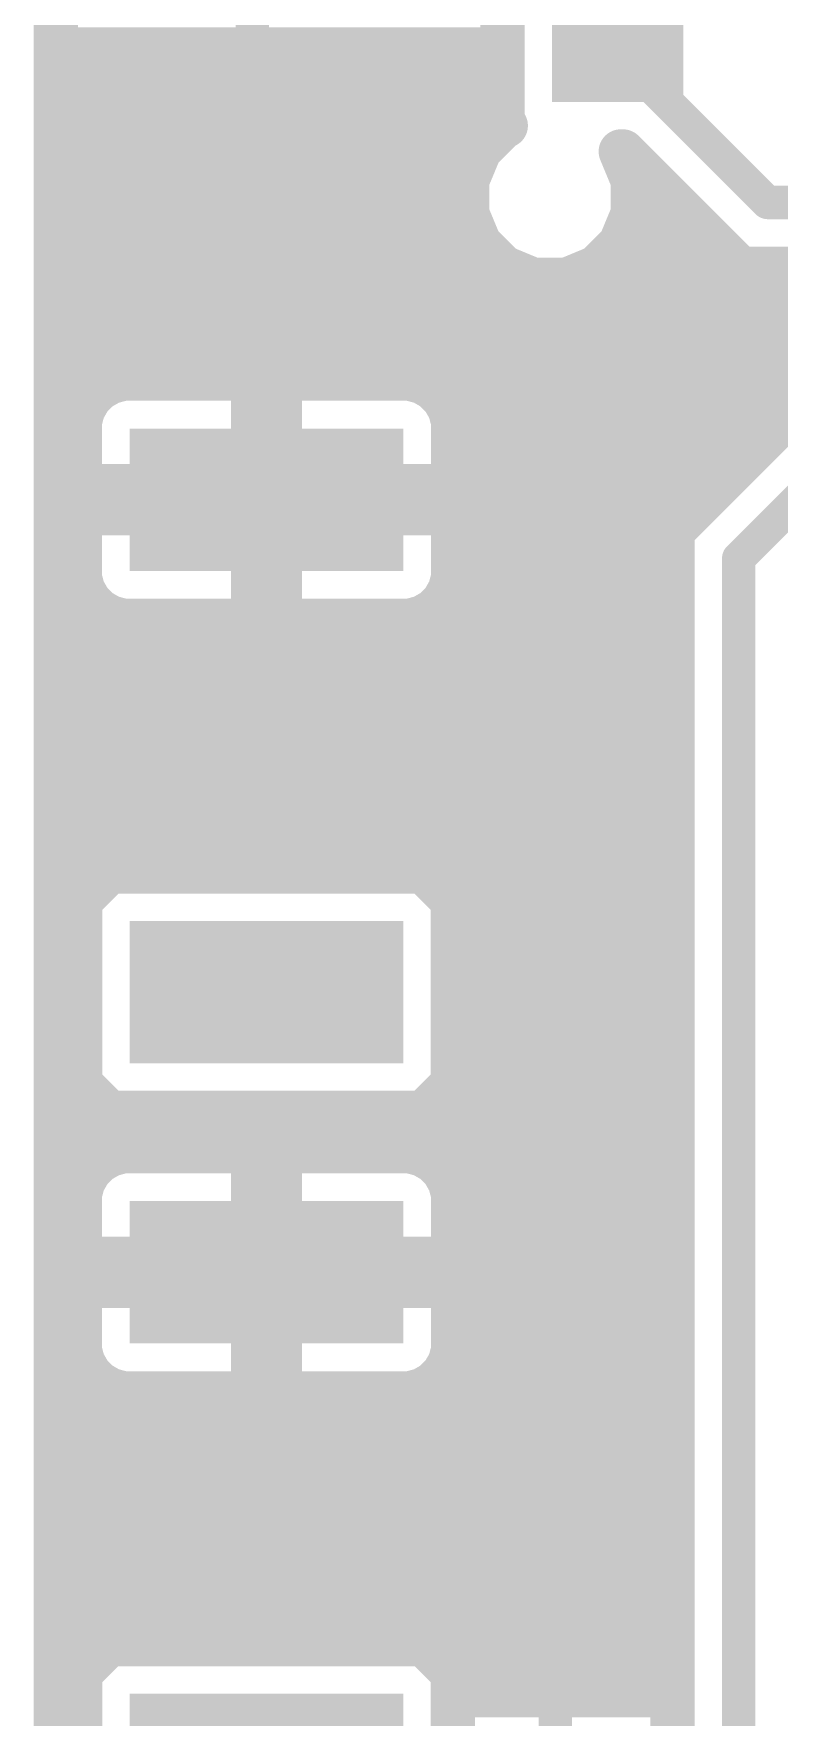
# Model space of a CAD drawing. Extents: x -40.6 to 40.6, y -25.6 to 25.6.
# Drawn here: x -40.56 to -33.74, y -1.83 to 13.56 of the extents above; entities that cross this region are included whole.
import ezdxf

# ---------------------------------------------------------------- set-up
doc = ezdxf.new("R2010")
doc.units = 0
doc.layers.add('1', color=22, linetype='CONTINUOUS')

# ---------------------------------------------------------------- blocks, each defined once
blk = doc.blocks.new('RECT')
blk.add_solid([(-0.5, -0.5), (0.5, -0.5), (-0.5, 0.5), (0.5, 0.5)])

msp = doc.modelspace()

# ---------------------------------------------------------------- linework, layer by layer
at = {"layer": '1'}
for points, const_width in [([(-40.3519, -23.5458), (-40.3519, 23.6685)], 0.4064), ([(-36.271, 14.0209), (-36.271, 12.7455)], 0.4064), ([(-38.5572, 13.8), (-38.5572, 9.4276)], 0.3048), ([(-40.3519, 13.4112), (-36.271, 13.4112)], 0.4064), ([(-33.8488, 12.0142), (-35.2178, 13.3832)], 0.3048), ([(-40.3519, 13.0048), (-36.271, 13.0048)], 0.4064), ([(-36.271, 12.7455), (-36.2418, 12.7163)], 0.4064), ([(-40.3519, 12.5984), (-36.3742, 12.5984)], 0.4064), ([(-36.2665, 12.7061), (-36.4797, 12.4929)], 0.4064), ([(-36.2418, 12.7163), (-36.2665, 12.7061)], 0.4064), ([(-36.4797, 12.4929), (-36.5951, 12.2143)], 0.4064), ([(-35.0791, 12.2143), (-35.1892, 12.48)], 0.4064), ([(-35.1892, 12.48), (-35.171, 12.48)], 0.4064), ([(-35.171, 12.48), (-34.0996, 11.4086)], 0.4064), ([(-40.3519, 12.192), (-36.5951, 12.192)], 0.4064), ([(-36.5951, 12.2143), (-36.5951, 11.9127)], 0.4064), ([(-35.0791, 11.9127), (-35.0791, 12.2143)], 0.4064), ([(-35.0791, 12.192), (-34.883, 12.192)], 0.4064), ([(-31.9786, 12.0142), (-33.8488, 12.0142)], 0.3048), ([(-36.5951, 11.9127), (-36.4797, 11.6341)], 0.4064), ([(-35.1945, 11.6341), (-35.0791, 11.9127)], 0.4064), ([(-40.3519, 11.7856), (-36.5424, 11.7856)], 0.4064), ([(-35.1318, 11.7856), (-34.4766, 11.7856)], 0.4064), ([(-36.4797, 11.6341), (-36.2665, 11.4209)], 0.4064), ([(-35.4077, 11.4209), (-35.1945, 11.6341)], 0.4064), ([(-40.3519, 11.3792), (-36.1658, 11.3792)], 0.4064), ([(-36.2665, 11.4209), (-35.9879, 11.3055)], 0.4064), ([(-35.6863, 11.3055), (-35.4077, 11.4209)], 0.4064), ([(-35.5084, 11.3792), (-32.3524, 11.3792)], 0.4064), ([(-32.323, 11.4086), (-34.7178, 9.0138)], 0.4064), ([(-34.0996, 11.4086), (-32.323, 11.4086)], 0.4064), ([(-35.9879, 11.3055), (-35.6863, 11.3055)], 0.4064), ([(-34.1122, 8.763), (-31.6992, 11.176)], 0.3048), ([(-40.3519, 10.9728), (-32.7588, 10.9728)], 0.4064), ([(-40.3519, 10.5664), (-33.1652, 10.5664)], 0.4064), ([(-39.9585, 10.314), (-40.0436, 10.2289)], 0.4064), ([(-39.8543, 10.3742), (-39.9585, 10.314)], 0.4064), ([(-39.738, 10.4054), (-39.8543, 10.3742)], 0.4064), ([(-38.5496, 10.4054), (-39.738, 10.4054)], 0.4064), ([(-38.5496, 9.42), (-38.5496, 10.4054)], 0.4064), ([(-38.306, 10.4054), (-38.306, 9.42)], 0.4064), ([(-37.1176, 10.4054), (-38.306, 10.4054)], 0.4064), ([(-37.0013, 10.3742), (-37.1176, 10.4054)], 0.4064), ([(-36.8971, 10.314), (-37.0013, 10.3742)], 0.4064), ([(-36.8119, 10.2289), (-36.8971, 10.314)], 0.4064), ([(-40.3519, 10.16), (-40.0834, 10.16)], 0.4064), ([(-40.1038, 10.1247), (-40.135, 10.0084)], 0.4064), ([(-40.0436, 10.2289), (-40.1038, 10.1247)], 0.4064), ([(-38.5496, 10.16), (-38.306, 10.16)], 0.4064), ([(-36.7518, 10.1247), (-36.8119, 10.2289)], 0.4064), ([(-36.7722, 10.16), (-33.5716, 10.16)], 0.4064), ([(-36.7206, 10.0084), (-36.7518, 10.1247)], 0.4064), ([(-40.135, 10.0084), (-40.135, 9.42)], 0.4064), ([(-36.7206, 9.42), (-36.7206, 10.0084)], 0.4064), ([(-40.3519, 9.7536), (-40.135, 9.7536)], 0.4064), ([(-38.5496, 9.7536), (-38.306, 9.7536)], 0.4064), ([(-36.7206, 9.7536), (-33.978, 9.7536)], 0.4064), ([(-40.3519, 9.3472), (-38.5496, 9.3472)], 0.4064), ([(-40.135, 9.42), (-38.5496, 9.42)], 0.4064), ([(-38.306, 9.42), (-38.5496, 9.42)], 0.4064), ([(-38.5496, 9.42), (-38.5496, 9.1764)], 0.4064), ([(-38.5572, 9.4276), (-38.4278, 9.2982)], 0.3048), ([(-38.306, 9.1764), (-38.306, 9.42)], 0.4064), ([(-38.306, 9.42), (-36.7206, 9.42)], 0.4064), ([(-38.306, 9.3472), (-34.3844, 9.3472)], 0.4064), ([(-38.4278, 9.2982), (-36.6794, 9.2982)], 0.3048), ([(-36.6794, 9.2982), (-35.9156, 8.5344)], 0.3048), ([(-38.5496, 9.1764), (-40.135, 9.1764)], 0.4064), ([(-40.135, 9.1764), (-40.135, 8.588)], 0.4064), ([(-38.5496, 8.191), (-38.5496, 9.1764)], 0.4064), ([(-38.5496, 9.1764), (-38.306, 9.1764)], 0.4064), ([(-38.306, 9.1764), (-38.306, 8.191)], 0.4064), ([(-36.7206, 9.1764), (-38.306, 9.1764)], 0.4064), ([(-36.7206, 8.588), (-36.7206, 9.1764)], 0.4064), ([(-40.3519, 8.9408), (-40.135, 8.9408)], 0.4064), ([(-38.5496, 8.9408), (-38.306, 8.9408)], 0.4064), ([(-36.7206, 8.9408), (-34.7178, 8.9408)], 0.4064), ([(-34.7178, 9.0138), (-34.7178, -20.7042)], 0.4064), ([(-40.135, 8.588), (-40.1038, 8.4717)], 0.4064), ([(-36.7518, 8.4717), (-36.7206, 8.588)], 0.4064), ([(-34.1122, -20.955), (-34.1122, 8.763)], 0.3048), ([(-40.3519, 8.5344), (-40.1206, 8.5344)], 0.4064), ([(-40.1038, 8.4717), (-40.0436, 8.3675)], 0.4064), ([(-38.5496, 8.5344), (-38.306, 8.5344)], 0.4064), ([(-36.8119, 8.3675), (-36.7518, 8.4717)], 0.4064), ([(-36.735, 8.5344), (-34.7178, 8.5344)], 0.4064), ([(-35.9156, 8.5344), (-35.9156, 2.9718)], 0.3048), ([(-40.0436, 8.3675), (-39.9585, 8.2823)], 0.4064), ([(-39.9585, 8.2823), (-39.8543, 8.2222)], 0.4064), ([(-37.0013, 8.2222), (-36.8971, 8.2823)], 0.4064), ([(-36.8971, 8.2823), (-36.8119, 8.3675)], 0.4064), ([(-40.3519, 8.128), (-34.7178, 8.128)], 0.4064), ([(-39.8543, 8.2222), (-39.738, 8.191)], 0.4064), ([(-39.738, 8.191), (-38.5496, 8.191)], 0.4064), ([(-38.306, 8.191), (-37.1176, 8.191)], 0.4064), ([(-37.1176, 8.191), (-37.0013, 8.2222)], 0.4064), ([(-40.3519, 7.7216), (-34.7178, 7.7216)], 0.4064), ([(-40.3519, 7.3152), (-34.7178, 7.3152)], 0.4064), ([(-40.3519, 6.9088), (-34.7178, 6.9088)], 0.4064), ([(-40.3519, 6.5024), (-34.7178, 6.5024)], 0.4064), ([(-40.3519, 6.096), (-34.7178, 6.096)], 0.4064), ([(-39.8655, 5.9014), (-40.131, 5.6359)], 0.4064), ([(-36.9901, 5.9014), (-39.8655, 5.9014)], 0.4064), ([(-36.7246, 5.6359), (-36.9901, 5.9014)], 0.4064), ([(-40.3519, 5.6896), (-40.0773, 5.6896)], 0.4064), ([(-36.7783, 5.6896), (-34.7178, 5.6896)], 0.4064), ([(-40.131, 5.6359), (-40.131, 3.9605)], 0.4064), ([(-36.7246, 3.9605), (-36.7246, 5.6359)], 0.4064), ([(-40.3519, 5.2832), (-40.131, 5.2832)], 0.4064), ([(-36.7246, 5.2832), (-34.7178, 5.2832)], 0.4064), ([(-40.3519, 4.8768), (-40.131, 4.8768)], 0.4064), ([(-36.7246, 4.8768), (-34.7178, 4.8768)], 0.4064), ([(-40.3519, 4.4704), (-40.131, 4.4704)], 0.4064), ([(-36.7246, 4.4704), (-34.7178, 4.4704)], 0.4064), ([(-40.3519, 4.064), (-40.131, 4.064)], 0.4064), ([(-40.131, 3.9605), (-39.8655, 3.695)], 0.4064), ([(-36.9901, 3.695), (-36.7246, 3.9605)], 0.4064), ([(-36.7246, 4.064), (-34.7178, 4.064)], 0.4064), ([(-40.3519, 3.6576), (-34.7178, 3.6576)], 0.4064), ([(-39.8655, 3.695), (-36.9901, 3.695)], 0.4064), ([(-39.738, 3.3454), (-39.8543, 3.3142)], 0.4064), ([(-38.5496, 3.3454), (-39.738, 3.3454)], 0.4064), ([(-38.5496, 2.36), (-38.5496, 3.3454)], 0.4064), ([(-38.306, 3.3454), (-38.306, 2.36)], 0.4064), ([(-37.1176, 3.3454), (-38.306, 3.3454)], 0.4064), ([(-37.0013, 3.3142), (-37.1176, 3.3454)], 0.4064), ([(-40.3519, 3.2512), (-39.9614, 3.2512)], 0.4064), ([(-39.9585, 3.2541), (-40.0436, 3.1689)], 0.4064), ([(-39.8543, 3.3142), (-39.9585, 3.2541)], 0.4064), ([(-38.5496, 3.2512), (-38.306, 3.2512)], 0.4064), ([(-36.8971, 3.2541), (-37.0013, 3.3142)], 0.4064), ([(-36.8119, 3.1689), (-36.8971, 3.2541)], 0.4064), ([(-36.8942, 3.2512), (-34.7178, 3.2512)], 0.4064), ([(-40.1038, 3.0647), (-40.135, 2.9484)], 0.4064), ([(-40.0436, 3.1689), (-40.1038, 3.0647)], 0.4064), ([(-36.7518, 3.0647), (-36.8119, 3.1689)], 0.4064), ([(-36.7206, 2.9484), (-36.7518, 3.0647)], 0.4064), ([(-40.135, 2.9484), (-40.135, 2.36)], 0.4064), ([(-36.7206, 2.36), (-36.7206, 2.9484)], 0.4064), ([(-35.9156, 2.9718), (-36.3855, 2.5019)], 0.3048), ([(-40.3519, 2.8448), (-40.135, 2.8448)], 0.4064), ([(-38.5496, 2.8448), (-38.306, 2.8448)], 0.4064), ([(-36.7206, 2.8448), (-34.7178, 2.8448)], 0.4064), ([(-40.3519, 2.4384), (-40.135, 2.4384)], 0.4064), ([(-38.5496, 2.4384), (-38.306, 2.4384)], 0.4064), ([(-36.7206, 2.4384), (-34.7178, 2.4384)], 0.4064), ([(-36.3855, 2.5019), (-36.6014, 2.286)], 0.3048), ([(-35.7886, 1.905), (-36.3855, 2.5019)], 0.3048), ([(-40.135, 2.36), (-38.5496, 2.36)], 0.4064), ([(-38.306, 2.36), (-38.5496, 2.36)], 0.4064), ([(-38.5496, 2.36), (-38.5496, 2.1164)], 0.4064), ([(-38.306, 2.1164), (-38.306, 2.36)], 0.4064), ([(-38.306, 2.36), (-36.7206, 2.36)], 0.4064), ([(-38.5496, 2.1164), (-40.135, 2.1164)], 0.4064), ([(-40.135, 2.1164), (-40.135, 1.528)], 0.4064), ([(-38.5496, 1.131), (-38.5496, 2.1164)], 0.4064), ([(-38.5496, 2.1164), (-38.306, 2.1164)], 0.4064), ([(-38.38, 2.286), (-38.4278, 2.2382)], 0.3048), ([(-36.6014, 2.286), (-38.38, 2.286)], 0.3048), ([(-38.306, 2.1164), (-38.306, 1.131)], 0.4064), ([(-36.7206, 2.1164), (-38.306, 2.1164)], 0.4064), ([(-36.7206, 1.528), (-36.7206, 2.1164)], 0.4064), ([(-40.3519, 2.032), (-40.135, 2.032)], 0.4064), ([(-38.5496, 2.032), (-38.306, 2.032)], 0.4064), ([(-36.7206, 2.032), (-34.7178, 2.032)], 0.4064), ([(-35.7886, -4.191), (-35.7886, 1.905)], 0.3048), ([(-40.3519, 1.6256), (-40.135, 1.6256)], 0.4064), ([(-40.135, 1.528), (-40.1038, 1.4117)], 0.4064), ([(-38.5496, 1.6256), (-38.306, 1.6256)], 0.4064), ([(-36.7518, 1.4117), (-36.7206, 1.528)], 0.4064), ([(-36.7206, 1.6256), (-34.7178, 1.6256)], 0.4064), ([(-40.1038, 1.4117), (-40.0436, 1.3075)], 0.4064), ([(-36.8119, 1.3075), (-36.7518, 1.4117)], 0.4064), ([(-40.3519, 1.2192), (-39.9531, 1.2192)], 0.4064), ([(-40.0436, 1.3075), (-39.9585, 1.2223)], 0.4064), ([(-39.9585, 1.2223), (-39.8543, 1.1622)], 0.4064), ([(-38.5496, 1.2192), (-38.306, 1.2192)], 0.4064), ([(-37.0013, 1.1622), (-36.8971, 1.2223)], 0.4064), ([(-36.9025, 1.2192), (-34.7178, 1.2192)], 0.4064), ([(-36.8971, 1.2223), (-36.8119, 1.3075)], 0.4064), ([(-39.8543, 1.1622), (-39.738, 1.131)], 0.4064), ([(-39.738, 1.131), (-38.5496, 1.131)], 0.4064), ([(-38.306, 1.131), (-37.1176, 1.131)], 0.4064), ([(-37.1176, 1.131), (-37.0013, 1.1622)], 0.4064), ([(-40.3519, 0.8128), (-34.7178, 0.8128)], 0.4064), ([(-40.3519, 0.4064), (-34.7178, 0.4064)], 0.4064), ([(-40.3519, 0), (-34.7178, 0)], 0.4064), ([(-40.3519, -0.4064), (-34.7178, -0.4064)], 0.4064), ([(-40.3519, -0.8128), (-34.7178, -0.8128)], 0.4064), ([(-40.3519, -1.2192), (-39.9261, -1.2192)], 0.4064), ([(-39.8655, -1.1586), (-40.131, -1.4241)], 0.4064), ([(-36.9901, -1.1586), (-39.8655, -1.1586)], 0.4064), ([(-36.7246, -1.4241), (-36.9901, -1.1586)], 0.4064), ([(-36.9295, -1.2192), (-34.7178, -1.2192)], 0.4064), ([(-40.131, -1.4241), (-40.131, -3.0995)], 0.4064), ([(-36.7246, -3.0995), (-36.7246, -1.4241)], 0.4064), ([(-40.3519, -1.6256), (-40.131, -1.6256)], 0.4064), ([(-36.7246, -1.6256), (-34.7178, -1.6256)], 0.4064)]:
    msp.add_lwpolyline(points, dxfattribs=dict(at, const_width=const_width))
for points, const_width in [([(-40.3519, 13.5128, 1), (-40.3519, 13.3096)], 0.2032), ([(-36.271, 13.3096, 1), (-36.271, 13.5128)], 0.2032), ([(-35.1639, 13.4371, 1), (-35.2717, 13.3293)], 0.1524), ([(-40.3519, 13.1064, 1), (-40.3519, 12.9032)], 0.2032), ([(-36.271, 12.9032, 1), (-36.271, 13.1064)], 0.2032), ([(-36.1992, 12.8173, 1), (-36.3428, 12.6736)], 0.2032), ([(-40.3519, 12.7, 1), (-40.3519, 12.4968)], 0.2032), ([(-36.3742, 12.4968, 1), (-36.3742, 12.7)], 0.2032), ([(-36.3726, 12.7455, 1), (-36.1694, 12.7455)], 0.2032), ([(-36.3054, 12.8, 1), (-36.2276, 12.6122)], 0.2032), ([(-36.1946, 12.6343, 1), (-36.3383, 12.7779)], 0.2032), ([(-36.3137, 12.6445, 1), (-36.17, 12.7882)], 0.2032), ([(-36.2029, 12.6224, 1), (-36.2807, 12.8102)], 0.2032), ([(-36.5515, 12.5647, 1), (-36.4079, 12.421)], 0.2032), ([(-36.3858, 12.454, 1), (-36.5736, 12.5318)], 0.2032), ([(-35.1892, 12.5816, 1), (-35.1892, 12.3784)], 0.2032), ([(-35.0953, 12.5189, 1), (-35.283, 12.4411)], 0.2032), ([(-35.0992, 12.5518, 1), (-35.2429, 12.4082)], 0.2032), ([(-35.171, 12.3784, 1), (-35.171, 12.5816)], 0.2032), ([(-40.3519, 12.2936, 1), (-40.3519, 12.0904)], 0.2032), ([(-36.4935, 12.2143, 1), (-36.6967, 12.2143)], 0.2032), ([(-36.689, 12.2532, 1), (-36.5012, 12.1754)], 0.2032), ([(-36.5951, 12.0904, 1), (-36.5951, 12.2936)], 0.2032), ([(-34.9775, 12.2143, 1), (-35.1807, 12.2143)], 0.2032), ([(-35.0791, 12.2936, 1), (-35.0791, 12.0904)], 0.2032), ([(-35.173, 12.1754, 1), (-34.9852, 12.2532)], 0.2032), ([(-34.883, 12.0904, 1), (-34.883, 12.2936)], 0.2032), ([(-33.8488, 12.0904, 1), (-33.8488, 11.938)], 0.1524), ([(-36.5012, 11.9516, 1), (-36.689, 11.8738)], 0.2032), ([(-36.6967, 11.9127, 1), (-36.4935, 11.9127)], 0.2032), ([(-35.1807, 11.9127, 1), (-34.9775, 11.9127)], 0.2032), ([(-34.9852, 11.8738, 1), (-35.173, 11.9516)], 0.2032), ([(-33.9027, 11.9603, 1), (-33.7949, 12.0681)], 0.1524), ([(-40.3519, 11.8872, 1), (-40.3519, 11.684)], 0.2032), ([(-36.5424, 11.684, 1), (-36.5424, 11.8872)], 0.2032), ([(-35.1318, 11.8872, 1), (-35.1318, 11.684)], 0.2032), ([(-34.4766, 11.684, 1), (-34.4766, 11.8872)], 0.2032), ([(-36.4079, 11.706, 1), (-36.5515, 11.5623)], 0.2032), ([(-36.5736, 11.5952, 1), (-36.3858, 11.673)], 0.2032), ([(-35.2884, 11.673, 1), (-35.1006, 11.5952)], 0.2032), ([(-35.1227, 11.5623, 1), (-35.2663, 11.706)], 0.2032), ([(-40.3519, 11.4808, 1), (-40.3519, 11.2776)], 0.2032), ([(-36.2276, 11.5148, 1), (-36.3054, 11.327)], 0.2032), ([(-36.3383, 11.3491, 1), (-36.1946, 11.4927)], 0.2032), ([(-36.1658, 11.2776, 1), (-36.1658, 11.4808)], 0.2032), ([(-35.5084, 11.4808, 1), (-35.5084, 11.2776)], 0.2032), ([(-35.4796, 11.4927, 1), (-35.3359, 11.3491)], 0.2032), ([(-35.3688, 11.327, 1), (-35.4466, 11.5148)], 0.2032), ([(-34.0996, 11.5102, 1), (-34.0996, 11.307)], 0.2032), ([(-34.1715, 11.3368, 1), (-34.0278, 11.4804)], 0.2032), ([(-35.9879, 11.4071, 1), (-35.9879, 11.2039)], 0.2032), ([(-36.0268, 11.2116, 1), (-35.949, 11.3994)], 0.2032), ([(-35.7252, 11.3994, 1), (-35.6474, 11.2116)], 0.2032), ([(-35.6863, 11.2039, 1), (-35.6863, 11.4071)], 0.2032), ([(-40.3519, 11.0744, 1), (-40.3519, 10.8712)], 0.2032), ([(-40.3519, 10.668, 1), (-40.3519, 10.4648)], 0.2032), ([(-40.0093, 10.402, 1), (-39.9077, 10.2261)], 0.2032), ([(-39.8867, 10.2422, 1), (-40.0304, 10.3859)], 0.2032), ([(-39.8806, 10.4724, 1), (-39.828, 10.2761)], 0.2032), ([(-39.8035, 10.2863, 1), (-39.9051, 10.4622)], 0.2032), ([(-39.738, 10.507, 1), (-39.738, 10.3038)], 0.2032), ([(-39.7117, 10.3073, 1), (-39.7643, 10.5035)], 0.2032), ([(-38.448, 10.4054, 1), (-38.6512, 10.4054)], 0.2032), ([(-38.5496, 10.3038, 1), (-38.5496, 10.507)], 0.2032), ([(-38.2044, 10.4054, 1), (-38.4076, 10.4054)], 0.2032), ([(-38.306, 10.507, 1), (-38.306, 10.3038)], 0.2032), ([(-37.0913, 10.5035, 1), (-37.1439, 10.3073)], 0.2032), ([(-37.1176, 10.3038, 1), (-37.1176, 10.507)], 0.2032), ([(-36.9505, 10.4622, 1), (-37.0521, 10.2863)], 0.2032), ([(-37.0276, 10.2761, 1), (-36.975, 10.4724)], 0.2032), ([(-36.8252, 10.3859, 1), (-36.9689, 10.2422)], 0.2032), ([(-36.9479, 10.2261, 1), (-36.8463, 10.402)], 0.2032), ([(-40.3519, 10.2616, 1), (-40.3519, 10.0584)], 0.2032), ([(-40.0057, 10.0984, 1), (-40.202, 10.151)], 0.2032), ([(-40.1155, 10.3008, 1), (-39.9718, 10.1571)], 0.2032), ([(-39.9557, 10.1781, 1), (-40.1316, 10.2797)], 0.2032), ([(-40.0834, 10.0584, 1), (-40.0834, 10.2616)], 0.2032), ([(-38.5496, 10.2616, 1), (-38.5496, 10.0584)], 0.2032), ([(-38.306, 10.0584, 1), (-38.306, 10.2616)], 0.2032), ([(-36.724, 10.2797, 1), (-36.8999, 10.1781)], 0.2032), ([(-36.8838, 10.1571, 1), (-36.7401, 10.3008)], 0.2032), ([(-36.7722, 10.2616, 1), (-36.7722, 10.0584)], 0.2032), ([(-36.6536, 10.151, 1), (-36.8499, 10.0984)], 0.2032), ([(-40.0334, 10.0084, 1), (-40.2366, 10.0084)], 0.2032), ([(-40.1918, 10.1755, 1), (-40.0159, 10.0739)], 0.2032), ([(-36.8397, 10.0739, 1), (-36.6638, 10.1755)], 0.2032), ([(-36.619, 10.0084, 1), (-36.8222, 10.0084)], 0.2032), ([(-40.2331, 10.0347, 1), (-40.0369, 9.9821)], 0.2032), ([(-36.8187, 9.9821, 1), (-36.6225, 10.0347)], 0.2032), ([(-40.3519, 9.8552, 1), (-40.3519, 9.652)], 0.2032), ([(-40.135, 9.652, 1), (-40.135, 9.8552)], 0.2032), ([(-38.5496, 9.8552, 1), (-38.5496, 9.652)], 0.2032), ([(-38.306, 9.652, 1), (-38.306, 9.8552)], 0.2032), ([(-36.7206, 9.8552, 1), (-36.7206, 9.652)], 0.2032), ([(-33.978, 9.652, 1), (-33.978, 9.8552)], 0.2032), ([(-40.3519, 9.4488, 1), (-40.3519, 9.2456)], 0.2032), ([(-40.135, 9.5216, 1), (-40.135, 9.3184)], 0.2032), ([(-38.5496, 9.5216, 1), (-38.5496, 9.3184)], 0.2032), ([(-38.448, 9.42, 1), (-38.6512, 9.42)], 0.2032), ([(-38.5033, 9.4815, 1), (-38.6111, 9.3737)], 0.1524), ([(-38.5496, 9.3184, 1), (-38.5496, 9.5216)], 0.2032), ([(-38.5496, 9.2456, 1), (-38.5496, 9.4488)], 0.2032), ([(-38.2044, 9.42, 1), (-38.4076, 9.42)], 0.2032), ([(-38.306, 9.5216, 1), (-38.306, 9.3184)], 0.2032), ([(-38.306, 9.4488, 1), (-38.306, 9.2456)], 0.2032), ([(-38.306, 9.3184, 1), (-38.306, 9.5216)], 0.2032), ([(-36.7206, 9.3184, 1), (-36.7206, 9.5216)], 0.2032), ([(-34.3844, 9.2456, 1), (-34.3844, 9.4488)], 0.2032), ([(-40.2366, 9.42, 1), (-40.0334, 9.42)], 0.2032), ([(-38.6512, 9.42, 1), (-38.448, 9.42)], 0.2032), ([(-38.6334, 9.4276, 1), (-38.481, 9.4276)], 0.1524), ([(-38.4278, 9.3744, 1), (-38.4278, 9.222)], 0.1524), ([(-38.4817, 9.2443, 1), (-38.3739, 9.3521)], 0.1524), ([(-38.4076, 9.42, 1), (-38.2044, 9.42)], 0.2032), ([(-36.8222, 9.42, 1), (-36.619, 9.42)], 0.2032), ([(-36.6255, 9.3521, 1), (-36.7333, 9.2443)], 0.1524), ([(-36.6794, 9.222, 1), (-36.6794, 9.3744)], 0.1524), ([(-40.135, 9.278, 1), (-40.135, 9.0748)], 0.2032), ([(-40.0334, 9.1764, 1), (-40.2366, 9.1764)], 0.2032), ([(-38.448, 9.1764, 1), (-38.6512, 9.1764)], 0.2032), ([(-38.5496, 9.278, 1), (-38.5496, 9.0748)], 0.2032), ([(-38.6512, 9.1764, 1), (-38.448, 9.1764)], 0.2032), ([(-38.5496, 9.0748, 1), (-38.5496, 9.278)], 0.2032), ([(-38.2044, 9.1764, 1), (-38.4076, 9.1764)], 0.2032), ([(-38.306, 9.278, 1), (-38.306, 9.0748)], 0.2032), ([(-38.4076, 9.1764, 1), (-38.2044, 9.1764)], 0.2032), ([(-38.306, 9.0748, 1), (-38.306, 9.278)], 0.2032), ([(-36.619, 9.1764, 1), (-36.8222, 9.1764)], 0.2032), ([(-36.7206, 9.0748, 1), (-36.7206, 9.278)], 0.2032), ([(-40.3519, 9.0424, 1), (-40.3519, 8.8392)], 0.2032), ([(-40.135, 8.8392, 1), (-40.135, 9.0424)], 0.2032), ([(-38.5496, 9.0424, 1), (-38.5496, 8.8392)], 0.2032), ([(-38.306, 8.8392, 1), (-38.306, 9.0424)], 0.2032), ([(-36.7206, 9.0424, 1), (-36.7206, 8.8392)], 0.2032), ([(-34.6162, 9.0138, 1), (-34.8194, 9.0138)], 0.2032), ([(-34.7896, 9.0857, 1), (-34.646, 8.942)], 0.2032), ([(-34.7178, 8.8392, 1), (-34.7178, 9.0424)], 0.2032), ([(-40.0369, 8.6143, 1), (-40.2331, 8.5617)], 0.2032), ([(-36.6225, 8.5617, 1), (-36.8187, 8.6143)], 0.2032), ([(-34.036, 8.763, 1), (-34.1884, 8.763)], 0.1524), ([(-34.1661, 8.8169, 1), (-34.0583, 8.7091)], 0.1524), ([(-40.3519, 8.636, 1), (-40.3519, 8.4328)], 0.2032), ([(-40.2366, 8.588, 1), (-40.0334, 8.588)], 0.2032), ([(-40.0159, 8.5225, 1), (-40.1918, 8.4209)], 0.2032), ([(-40.1206, 8.4328, 1), (-40.1206, 8.636)], 0.2032), ([(-38.5496, 8.636, 1), (-38.5496, 8.4328)], 0.2032), ([(-38.306, 8.4328, 1), (-38.306, 8.636)], 0.2032), ([(-36.6638, 8.4209, 1), (-36.8397, 8.5225)], 0.2032), ([(-36.735, 8.636, 1), (-36.735, 8.4328)], 0.2032), ([(-36.8222, 8.588, 1), (-36.619, 8.588)], 0.2032), ([(-35.8394, 8.5344, 1), (-35.9918, 8.5344)], 0.1524), ([(-35.9695, 8.4805, 1), (-35.8617, 8.5883)], 0.1524), ([(-34.7178, 8.4328, 1), (-34.7178, 8.636)], 0.2032), ([(-40.202, 8.4454, 1), (-40.0057, 8.498)], 0.2032), ([(-39.9718, 8.4393, 1), (-40.1155, 8.2956)], 0.2032), ([(-40.1316, 8.3167, 1), (-39.9557, 8.4183)], 0.2032), ([(-39.9077, 8.3703, 1), (-40.0093, 8.1944)], 0.2032), ([(-36.8463, 8.1944, 1), (-36.9479, 8.3703)], 0.2032), ([(-36.8999, 8.4183, 1), (-36.724, 8.3167)], 0.2032), ([(-36.7401, 8.2956, 1), (-36.8838, 8.4393)], 0.2032), ([(-36.8499, 8.498, 1), (-36.6536, 8.4454)], 0.2032), ([(-40.3519, 8.2296, 1), (-40.3519, 8.0264)], 0.2032), ([(-40.0304, 8.2105, 1), (-39.8867, 8.3542)], 0.2032), ([(-39.828, 8.3203, 1), (-39.8806, 8.124)], 0.2032), ([(-39.9051, 8.1342, 1), (-39.8035, 8.3101)], 0.2032), ([(-39.738, 8.2926, 1), (-39.738, 8.0894)], 0.2032), ([(-39.7643, 8.0929, 1), (-39.7117, 8.2891)], 0.2032), ([(-38.5496, 8.0894, 1), (-38.5496, 8.2926)], 0.2032), ([(-38.306, 8.2926, 1), (-38.306, 8.0894)], 0.2032), ([(-37.1439, 8.2891, 1), (-37.0913, 8.0929)], 0.2032), ([(-37.1176, 8.0894, 1), (-37.1176, 8.2926)], 0.2032), ([(-37.0521, 8.3101, 1), (-36.9505, 8.1342)], 0.2032), ([(-36.975, 8.124, 1), (-37.0276, 8.3203)], 0.2032), ([(-36.9689, 8.3542, 1), (-36.8252, 8.2105)], 0.2032), ([(-34.7178, 8.0264, 1), (-34.7178, 8.2296)], 0.2032), ([(-38.6512, 8.191, 1), (-38.448, 8.191)], 0.2032), ([(-38.4076, 8.191, 1), (-38.2044, 8.191)], 0.2032), ([(-40.3519, 7.8232, 1), (-40.3519, 7.62)], 0.2032), ([(-34.7178, 7.62, 1), (-34.7178, 7.8232)], 0.2032), ([(-40.3519, 7.4168, 1), (-40.3519, 7.2136)], 0.2032), ([(-34.7178, 7.2136, 1), (-34.7178, 7.4168)], 0.2032), ([(-40.3519, 7.0104, 1), (-40.3519, 6.8072)], 0.2032), ([(-34.7178, 6.8072, 1), (-34.7178, 7.0104)], 0.2032), ([(-40.3519, 6.604, 1), (-40.3519, 6.4008)], 0.2032), ([(-34.7178, 6.4008, 1), (-34.7178, 6.604)], 0.2032), ([(-40.3519, 6.1976, 1), (-40.3519, 5.9944)], 0.2032), ([(-34.7178, 5.9944, 1), (-34.7178, 6.1976)], 0.2032), ([(-39.8655, 6.003, 1), (-39.8655, 5.7998)], 0.2032), ([(-39.7937, 5.8296, 1), (-39.9374, 5.9732)], 0.2032), ([(-36.9182, 5.9732, 1), (-37.0619, 5.8296)], 0.2032), ([(-36.9901, 5.7998, 1), (-36.9901, 6.003)], 0.2032), ([(-40.3519, 5.7912, 1), (-40.3519, 5.588)], 0.2032), ([(-40.0773, 5.588, 1), (-40.0773, 5.7912)], 0.2032), ([(-36.7783, 5.7912, 1), (-36.7783, 5.588)], 0.2032), ([(-34.7178, 5.588, 1), (-34.7178, 5.7912)], 0.2032), ([(-40.0294, 5.6359, 1), (-40.2326, 5.6359)], 0.2032), ([(-40.2028, 5.7078, 1), (-40.0592, 5.5641)], 0.2032), ([(-36.623, 5.6359, 1), (-36.8262, 5.6359)], 0.2032), ([(-36.7964, 5.5641, 1), (-36.6528, 5.7078)], 0.2032), ([(-40.3519, 5.3848, 1), (-40.3519, 5.1816)], 0.2032), ([(-40.131, 5.1816, 1), (-40.131, 5.3848)], 0.2032), ([(-36.7246, 5.3848, 1), (-36.7246, 5.1816)], 0.2032), ([(-34.7178, 5.1816, 1), (-34.7178, 5.3848)], 0.2032), ([(-40.3519, 4.9784, 1), (-40.3519, 4.7752)], 0.2032), ([(-40.131, 4.7752, 1), (-40.131, 4.9784)], 0.2032), ([(-36.7246, 4.9784, 1), (-36.7246, 4.7752)], 0.2032), ([(-34.7178, 4.7752, 1), (-34.7178, 4.9784)], 0.2032), ([(-40.3519, 4.572, 1), (-40.3519, 4.3688)], 0.2032), ([(-40.131, 4.3688, 1), (-40.131, 4.572)], 0.2032), ([(-36.7246, 4.572, 1), (-36.7246, 4.3688)], 0.2032), ([(-34.7178, 4.3688, 1), (-34.7178, 4.572)], 0.2032), ([(-40.3519, 4.1656, 1), (-40.3519, 3.9624)], 0.2032), ([(-40.0592, 4.0323, 1), (-40.2028, 3.8886)], 0.2032), ([(-40.131, 3.9624, 1), (-40.131, 4.1656)], 0.2032), ([(-36.7246, 4.1656, 1), (-36.7246, 3.9624)], 0.2032), ([(-36.6528, 3.8886, 1), (-36.7964, 4.0323)], 0.2032), ([(-34.7178, 3.9624, 1), (-34.7178, 4.1656)], 0.2032), ([(-40.2326, 3.9605, 1), (-40.0294, 3.9605)], 0.2032), ([(-36.8262, 3.9605, 1), (-36.623, 3.9605)], 0.2032), ([(-40.3519, 3.7592, 1), (-40.3519, 3.556)], 0.2032), ([(-39.8655, 3.7966, 1), (-39.8655, 3.5934)], 0.2032), ([(-39.9374, 3.6232, 1), (-39.7937, 3.7668)], 0.2032), ([(-37.0619, 3.7668, 1), (-36.9182, 3.6232)], 0.2032), ([(-36.9901, 3.5934, 1), (-36.9901, 3.7966)], 0.2032), ([(-34.7178, 3.556, 1), (-34.7178, 3.7592)], 0.2032), ([(-39.738, 3.447, 1), (-39.738, 3.2438)], 0.2032), ([(-39.7117, 3.2473, 1), (-39.7643, 3.4435)], 0.2032), ([(-38.448, 3.3454, 1), (-38.6512, 3.3454)], 0.2032), ([(-38.5496, 3.2438, 1), (-38.5496, 3.447)], 0.2032), ([(-38.2044, 3.3454, 1), (-38.4076, 3.3454)], 0.2032), ([(-38.306, 3.447, 1), (-38.306, 3.2438)], 0.2032), ([(-37.0913, 3.4435, 1), (-37.1439, 3.2473)], 0.2032), ([(-37.1176, 3.2438, 1), (-37.1176, 3.447)], 0.2032), ([(-40.3519, 3.3528, 1), (-40.3519, 3.1496)], 0.2032), ([(-40.0093, 3.342, 1), (-39.9077, 3.1661)], 0.2032), ([(-39.8867, 3.1822, 1), (-40.0304, 3.3259)], 0.2032), ([(-39.9614, 3.1496, 1), (-39.9614, 3.3528)], 0.2032), ([(-39.8806, 3.4124, 1), (-39.828, 3.2161)], 0.2032), ([(-39.8035, 3.2263, 1), (-39.9051, 3.4022)], 0.2032), ([(-38.5496, 3.3528, 1), (-38.5496, 3.1496)], 0.2032), ([(-38.306, 3.1496, 1), (-38.306, 3.3528)], 0.2032), ([(-36.9505, 3.4022, 1), (-37.0521, 3.2263)], 0.2032), ([(-37.0276, 3.2161, 1), (-36.975, 3.4124)], 0.2032), ([(-36.8252, 3.3259, 1), (-36.9689, 3.1822)], 0.2032), ([(-36.8942, 3.3528, 1), (-36.8942, 3.1496)], 0.2032), ([(-36.9479, 3.1661, 1), (-36.8463, 3.342)], 0.2032), ([(-34.7178, 3.1496, 1), (-34.7178, 3.3528)], 0.2032), ([(-40.0057, 3.0384, 1), (-40.202, 3.091)], 0.2032), ([(-40.1155, 3.2408, 1), (-39.9718, 3.0971)], 0.2032), ([(-39.9557, 3.1181, 1), (-40.1316, 3.2197)], 0.2032), ([(-36.724, 3.2197, 1), (-36.8999, 3.1181)], 0.2032), ([(-36.8838, 3.0971, 1), (-36.7401, 3.2408)], 0.2032), ([(-36.6536, 3.091, 1), (-36.8499, 3.0384)], 0.2032), ([(-40.0334, 2.9484, 1), (-40.2366, 2.9484)], 0.2032), ([(-40.1918, 3.1155, 1), (-40.0159, 3.0139)], 0.2032), ([(-36.8397, 3.0139, 1), (-36.6638, 3.1155)], 0.2032), ([(-36.619, 2.9484, 1), (-36.8222, 2.9484)], 0.2032), ([(-35.8617, 2.9179, 1), (-35.9695, 3.0257)], 0.1524), ([(-40.3519, 2.9464, 1), (-40.3519, 2.7432)], 0.2032), ([(-40.2331, 2.9747, 1), (-40.0369, 2.9221)], 0.2032), ([(-40.135, 2.7432, 1), (-40.135, 2.9464)], 0.2032), ([(-38.5496, 2.9464, 1), (-38.5496, 2.7432)], 0.2032), ([(-38.306, 2.7432, 1), (-38.306, 2.9464)], 0.2032), ([(-36.7206, 2.9464, 1), (-36.7206, 2.7432)], 0.2032), ([(-36.8187, 2.9221, 1), (-36.6225, 2.9747)], 0.2032), ([(-35.9918, 2.9718, 1), (-35.8394, 2.9718)], 0.1524), ([(-34.7178, 2.7432, 1), (-34.7178, 2.9464)], 0.2032), ([(-40.3519, 2.54, 1), (-40.3519, 2.3368)], 0.2032), ([(-40.135, 2.3368, 1), (-40.135, 2.54)], 0.2032), ([(-38.5496, 2.54, 1), (-38.5496, 2.3368)], 0.2032), ([(-38.306, 2.3368, 1), (-38.306, 2.54)], 0.2032), ([(-36.7206, 2.54, 1), (-36.7206, 2.3368)], 0.2032), ([(-36.3316, 2.5558, 1), (-36.4394, 2.448)], 0.1524), ([(-36.4394, 2.5558, 1), (-36.3316, 2.448)], 0.1524), ([(-36.3316, 2.448, 1), (-36.4394, 2.5558)], 0.1524), ([(-34.7178, 2.3368, 1), (-34.7178, 2.54)], 0.2032), ([(-40.135, 2.4616, 1), (-40.135, 2.2584)], 0.2032), ([(-38.5496, 2.4616, 1), (-38.5496, 2.2584)], 0.2032), ([(-38.448, 2.36, 1), (-38.6512, 2.36)], 0.2032), ([(-38.5496, 2.2584, 1), (-38.5496, 2.4616)], 0.2032), ([(-38.2044, 2.36, 1), (-38.4076, 2.36)], 0.2032), ([(-38.306, 2.4616, 1), (-38.306, 2.2584)], 0.2032), ([(-38.306, 2.2584, 1), (-38.306, 2.4616)], 0.2032), ([(-36.7206, 2.2584, 1), (-36.7206, 2.4616)], 0.2032), ([(-40.2366, 2.36, 1), (-40.0334, 2.36)], 0.2032), ([(-40.135, 2.218, 1), (-40.135, 2.0148)], 0.2032), ([(-40.0334, 2.1164, 1), (-40.2366, 2.1164)], 0.2032), ([(-38.6512, 2.36, 1), (-38.448, 2.36)], 0.2032), ([(-38.448, 2.1164, 1), (-38.6512, 2.1164)], 0.2032), ([(-38.5496, 2.218, 1), (-38.5496, 2.0148)], 0.2032), ([(-38.5496, 2.0148, 1), (-38.5496, 2.218)], 0.2032), ([(-38.4817, 2.2921, 1), (-38.3739, 2.1843)], 0.1524), ([(-38.38, 2.3622, 1), (-38.38, 2.2098)], 0.1524), ([(-38.3261, 2.2321, 1), (-38.4339, 2.3399)], 0.1524), ([(-38.4076, 2.36, 1), (-38.2044, 2.36)], 0.2032), ([(-38.2044, 2.1164, 1), (-38.4076, 2.1164)], 0.2032), ([(-38.306, 2.218, 1), (-38.306, 2.0148)], 0.2032), ([(-38.306, 2.0148, 1), (-38.306, 2.218)], 0.2032), ([(-36.8222, 2.36, 1), (-36.619, 2.36)], 0.2032), ([(-36.619, 2.1164, 1), (-36.8222, 2.1164)], 0.2032), ([(-36.7206, 2.0148, 1), (-36.7206, 2.218)], 0.2032), ([(-36.6553, 2.3399, 1), (-36.5475, 2.2321)], 0.1524), ([(-36.6014, 2.2098, 1), (-36.6014, 2.3622)], 0.1524), ([(-40.3519, 2.1336, 1), (-40.3519, 1.9304)], 0.2032), ([(-40.135, 1.9304, 1), (-40.135, 2.1336)], 0.2032), ([(-38.5496, 2.1336, 1), (-38.5496, 1.9304)], 0.2032), ([(-38.6512, 2.1164, 1), (-38.448, 2.1164)], 0.2032), ([(-38.4076, 2.1164, 1), (-38.2044, 2.1164)], 0.2032), ([(-38.306, 1.9304, 1), (-38.306, 2.1336)], 0.2032), ([(-36.7206, 2.1336, 1), (-36.7206, 1.9304)], 0.2032), ([(-34.7178, 1.9304, 1), (-34.7178, 2.1336)], 0.2032), ([(-35.7124, 1.905, 1), (-35.8648, 1.905)], 0.1524), ([(-35.8425, 1.8511, 1), (-35.7347, 1.9589)], 0.1524), ([(-40.3519, 1.7272, 1), (-40.3519, 1.524)], 0.2032), ([(-40.0369, 1.5543, 1), (-40.2331, 1.5017)], 0.2032), ([(-40.135, 1.524, 1), (-40.135, 1.7272)], 0.2032), ([(-38.5496, 1.7272, 1), (-38.5496, 1.524)], 0.2032), ([(-38.306, 1.524, 1), (-38.306, 1.7272)], 0.2032), ([(-36.7206, 1.7272, 1), (-36.7206, 1.524)], 0.2032), ([(-36.6225, 1.5017, 1), (-36.8187, 1.5543)], 0.2032), ([(-34.7178, 1.524, 1), (-34.7178, 1.7272)], 0.2032), ([(-40.2366, 1.528, 1), (-40.0334, 1.528)], 0.2032), ([(-40.0159, 1.4625, 1), (-40.1918, 1.3609)], 0.2032), ([(-40.202, 1.3854, 1), (-40.0057, 1.438)], 0.2032), ([(-36.8499, 1.438, 1), (-36.6536, 1.3854)], 0.2032), ([(-36.6638, 1.3609, 1), (-36.8397, 1.4625)], 0.2032), ([(-36.8222, 1.528, 1), (-36.619, 1.528)], 0.2032), ([(-40.3519, 1.3208, 1), (-40.3519, 1.1176)], 0.2032), ([(-39.9718, 1.3793, 1), (-40.1155, 1.2356)], 0.2032), ([(-40.1316, 1.2567, 1), (-39.9557, 1.3583)], 0.2032), ([(-39.9077, 1.3103, 1), (-40.0093, 1.1344)], 0.2032), ([(-40.0304, 1.1505, 1), (-39.8867, 1.2942)], 0.2032), ([(-39.9531, 1.1176, 1), (-39.9531, 1.3208)], 0.2032), ([(-38.5496, 1.3208, 1), (-38.5496, 1.1176)], 0.2032), ([(-38.306, 1.1176, 1), (-38.306, 1.3208)], 0.2032), ([(-36.9025, 1.3208, 1), (-36.9025, 1.1176)], 0.2032), ([(-36.9689, 1.2942, 1), (-36.8252, 1.1505)], 0.2032), ([(-36.8463, 1.1344, 1), (-36.9479, 1.3103)], 0.2032), ([(-36.8999, 1.3583, 1), (-36.724, 1.2567)], 0.2032), ([(-36.7401, 1.2356, 1), (-36.8838, 1.3793)], 0.2032), ([(-34.7178, 1.1176, 1), (-34.7178, 1.3208)], 0.2032), ([(-39.828, 1.2603, 1), (-39.8806, 1.064)], 0.2032), ([(-39.9051, 1.0742, 1), (-39.8035, 1.2501)], 0.2032), ([(-39.738, 1.2326, 1), (-39.738, 1.0294)], 0.2032), ([(-39.7643, 1.0329, 1), (-39.7117, 1.2291)], 0.2032), ([(-38.6512, 1.131, 1), (-38.448, 1.131)], 0.2032), ([(-38.5496, 1.0294, 1), (-38.5496, 1.2326)], 0.2032), ([(-38.306, 1.2326, 1), (-38.306, 1.0294)], 0.2032), ([(-38.4076, 1.131, 1), (-38.2044, 1.131)], 0.2032), ([(-37.1439, 1.2291, 1), (-37.0913, 1.0329)], 0.2032), ([(-37.1176, 1.0294, 1), (-37.1176, 1.2326)], 0.2032), ([(-37.0521, 1.2501, 1), (-36.9505, 1.0742)], 0.2032), ([(-36.975, 1.064, 1), (-37.0276, 1.2603)], 0.2032), ([(-40.3519, 0.9144, 1), (-40.3519, 0.7112)], 0.2032), ([(-34.7178, 0.7112, 1), (-34.7178, 0.9144)], 0.2032), ([(-40.3519, 0.508, 1), (-40.3519, 0.3048)], 0.2032), ([(-34.7178, 0.3048, 1), (-34.7178, 0.508)], 0.2032), ([(-40.3519, 0.1016, 1), (-40.3519, -0.1016)], 0.2032), ([(-34.7178, -0.1016, 1), (-34.7178, 0.1016)], 0.2032), ([(-40.3519, -0.3048, 1), (-40.3519, -0.508)], 0.2032), ([(-34.7178, -0.508, 1), (-34.7178, -0.3048)], 0.2032), ([(-40.3519, -0.7112, 1), (-40.3519, -0.9144)], 0.2032), ([(-34.7178, -0.9144, 1), (-34.7178, -0.7112)], 0.2032), ([(-40.3519, -1.1176, 1), (-40.3519, -1.3208)], 0.2032), ([(-39.8655, -1.057, 1), (-39.8655, -1.2602)], 0.2032), ([(-39.7937, -1.2304, 1), (-39.9374, -1.0868)], 0.2032), ([(-39.9261, -1.3208, 1), (-39.9261, -1.1176)], 0.2032), ([(-36.9182, -1.0868, 1), (-37.0619, -1.2304)], 0.2032), ([(-36.9295, -1.1176, 1), (-36.9295, -1.3208)], 0.2032), ([(-36.9901, -1.2602, 1), (-36.9901, -1.057)], 0.2032), ([(-34.7178, -1.3208, 1), (-34.7178, -1.1176)], 0.2032), ([(-40.0294, -1.4241, 1), (-40.2326, -1.4241)], 0.2032), ([(-36.623, -1.4241, 1), (-36.8262, -1.4241)], 0.2032), ([(-40.2028, -1.3522, 1), (-40.0592, -1.4959)], 0.2032), ([(-36.7964, -1.4959, 1), (-36.6528, -1.3522)], 0.2032), ([(-40.3519, -1.524, 1), (-40.3519, -1.7272)], 0.2032), ([(-40.131, -1.7272, 1), (-40.131, -1.524)], 0.2032), ([(-36.7246, -1.524, 1), (-36.7246, -1.7272)], 0.2032), ([(-34.7178, -1.7272, 1), (-34.7178, -1.524)], 0.2032)]:
    msp.add_lwpolyline(points, format="xyb", dxfattribs=dict(at, const_width=const_width))

# ---------------------------------------------------------------- block references
at = {"layer": '1', "xscale": 1.2, "yscale": 0.9, "rotation": 180}
msp.add_blockref('RECT', (-35.2178, 13.3832), dxfattribs=at)
at = {"layer": '1', "xscale": 2.5, "yscale": 1.3}
for p in [(-38.4278, 9.2982), (-38.4278, 4.7982), (-38.4278, 2.2382), (-38.4278, -2.2618)]:
    msp.add_blockref('RECT', p, dxfattribs=at)

doc.saveas('drawing.dxf')
